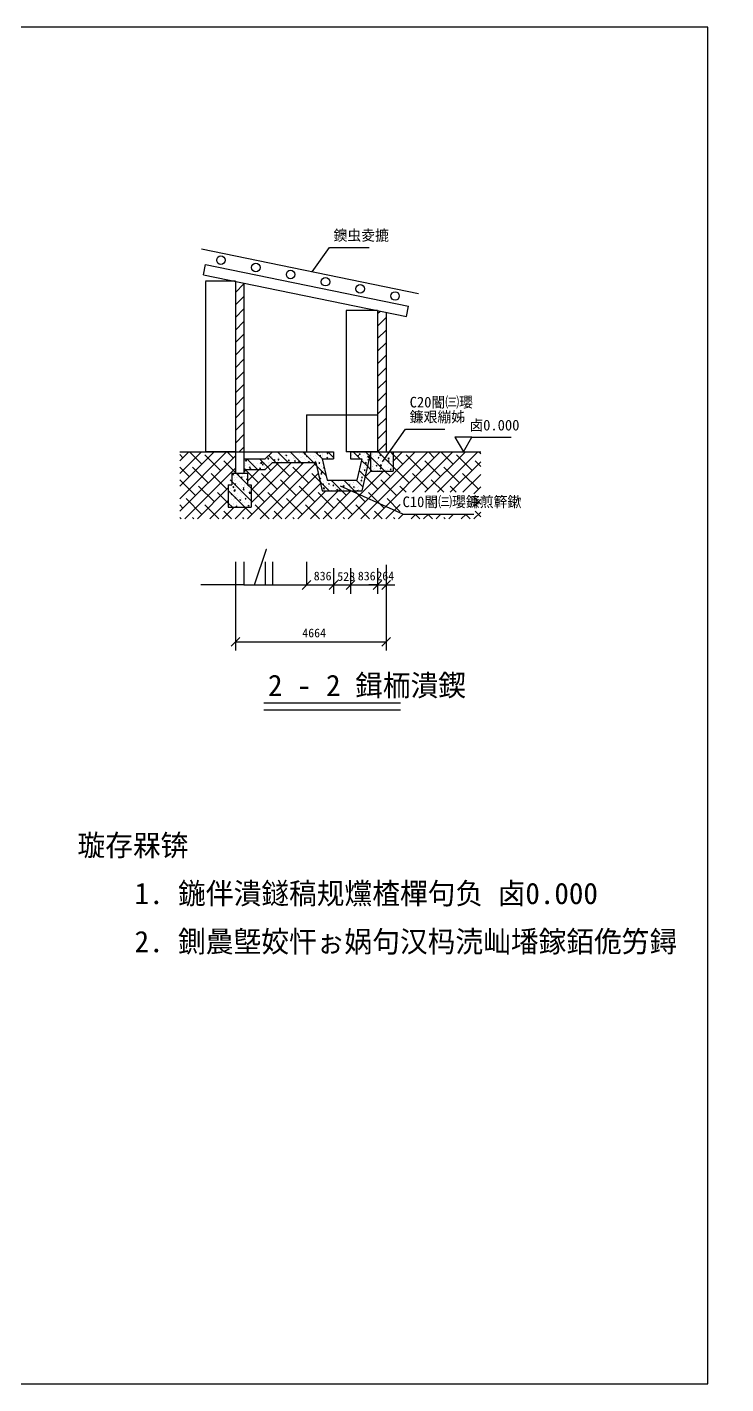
# Model space of a CAD drawing. Header units: metres. Extents: x 0 to 600, y 0 to 420.
# Drawn here: x 383.4 to 599.6, y 0 to 420 of the extents above; entities that cross this region are included whole.
import ezdxf

# ---------------------------------------------------------------- set-up
doc = ezdxf.new("R2010")
doc.units = ezdxf.units.M
doc.layers.add(' ', color=7, linetype='Continuous')
doc.layers.add('1651', color=5, linetype='Continuous')

msp = doc.modelspace()

# ---------------------------------------------------------------- linework, layer by layer
at = {"layer": ' '}
for p, q in [((471.64, 344.28), (476.95, 351.79)), ((476.95, 351.79), (489.21, 351.79)), ((493.38, 285.45), (500.51, 295.55)), ((500.51, 295.55), (512.7, 295.55)), ((521.05, 293.09), (515.76, 293.09)), ((515.76, 293.09), (518.41, 288.51)), ((518.41, 288.51), (521.05, 293.09)), ((521.05, 293.09), (533.17, 293.09)), ((430.66, 285.69), (433.48, 288.51)), ((430.66, 281.8), (437.37, 288.51)), ((430.66, 277.91), (441.26, 288.51)), ((430.66, 274.02), (445.14, 288.51)), ((431.64, 286.67), (430.66, 287.65)), ((430.66, 270.13), (447.86, 287.34)), ((437.48, 284.73), (433.7, 288.51)), ((443.31, 282.78), (438.45, 287.64)), ((447.86, 282.12), (444.28, 285.7)), ((447.2, 286.67), (445.36, 288.51)), ((482.77, 267.79), (503.48, 288.51)), ((486.66, 267.79), (507.37, 288.51)), ((489.11, 285.8), (489.66, 286.36)), ((490.55, 267.79), (511.26, 288.51)), ((496.7, 285.62), (499.59, 288.51)), ((499.7, 284.73), (496.7, 287.73)), ((505.54, 282.78), (500.67, 287.64)), ((502.63, 275.99), (515.15, 288.51)), ((511.37, 280.84), (506.51, 285.7)), ((506.52, 275.99), (519.04, 288.51)), ((509.42, 286.67), (507.59, 288.51)), ((510.41, 275.99), (522.93, 288.51)), ((515.26, 284.73), (511.48, 288.51)), ((521.09, 282.78), (516.23, 287.64)), ((523.76, 284), (522.06, 285.7)), ((523.76, 287.89), (523.15, 288.51)), ((433.59, 280.84), (430.66, 283.77)), ((432.21, 267.79), (447.86, 283.45)), ((439.42, 278.89), (434.56, 283.75)), ((445.25, 276.95), (440.39, 281.81)), ((450.5, 282.2), (451.31, 283.01)), ((454.98, 278.89), (450.86, 283.01)), ((451.6, 279.41), (455.2, 283.01)), ((451.66, 267.79), (469.07, 285.21)), ((452.7, 276.62), (461.29, 285.21)), ((452.7, 272.73), (465.18, 285.21)), ((455.54, 267.79), (472.79, 285.04)), ((460.81, 276.95), (455.95, 281.81)), ((458.87, 282.78), (457.87, 283.78)), ((459.43, 267.79), (473.5, 281.86)), ((464.7, 280.84), (460.33, 285.21)), ((470.53, 278.89), (465.67, 283.75)), ((468.59, 284.73), (468.11, 285.21)), ((474.1, 279.22), (471.51, 281.81)), ((472.97, 284.24), (472, 285.21)), ((478.88, 267.79), (493.67, 282.59)), ((487.98, 280.78), (489.78, 282.59)), ((489.66, 283.1), (488.72, 284.05)), ((495.81, 280.84), (494.06, 282.59)), ((501.65, 278.89), (496.79, 283.75)), ((507.48, 276.95), (502.62, 281.81)), ((517.2, 278.89), (512.34, 283.75)), ((514.3, 275.99), (523.76, 285.45)), ((523.04, 276.95), (518.18, 281.81)), ((518.19, 275.99), (523.76, 281.56)), ((435.53, 275), (430.67, 279.87)), ((436.1, 267.79), (445.66, 277.36)), ((441.37, 273.06), (436.5, 277.92)), ((446.76, 279.33), (446.23, 279.87)), ((446.67, 278.36), (446.76, 278.46)), ((456.92, 273.06), (452.7, 277.28)), ((466.64, 275), (461.78, 279.87)), ((463.32, 267.79), (474.22, 278.69)), ((472.48, 273.06), (467.62, 277.92)), ((499.66, 269.26), (480.34, 277.95)), ((491.92, 276.95), (488, 280.87)), ((497.76, 275), (492.9, 279.87)), ((500.66, 275.99), (498.73, 277.92)), ((512.33, 275.99), (508.45, 279.87)), ((516.22, 275.99), (514.29, 277.92)), ((521.62, 275.53), (523.76, 277.68)), ((437.48, 269.17), (432.62, 274.03)), ((439.99, 267.79), (445.66, 273.47)), ((445.66, 272.65), (442.34, 275.98)), ((462.76, 271.11), (457.89, 275.98)), ((468.59, 269.17), (463.73, 274.03)), ((467.21, 267.79), (475.82, 276.41)), ((471.1, 267.79), (479.71, 276.41)), ((478.31, 271.11), (473.45, 275.98)), ((474.99, 267.79), (483.6, 276.41)), ((484.15, 269.17), (479.28, 274.03)), ((482.2, 275), (480.8, 276.41)), ((488.03, 273.06), (484.69, 276.41)), ((493.87, 271.11), (489.01, 275.98)), ((498.89, 269.98), (494.84, 274.03)), ((523.76, 272.33), (521.62, 274.48)), ((521.62, 271.64), (523.76, 273.79)), ((431.64, 271.11), (430.66, 272.1)), ((442.74, 267.79), (438.45, 272.09)), ((443.88, 267.79), (447.46, 271.38)), ((446.63, 267.79), (444.28, 270.14)), ((447.2, 271.11), (446.94, 271.38)), ((447.77, 267.79), (451.35, 271.38)), ((453.03, 269.17), (450.82, 271.38)), ((458.3, 267.79), (454.01, 272.09)), ((462.19, 267.79), (459.84, 270.14)), ((473.86, 267.79), (469.56, 272.09)), ((477.74, 267.79), (475.4, 270.14)), ((489.41, 267.79), (485.12, 272.09)), ((493.3, 267.79), (490.95, 270.14)), ((494.44, 267.79), (498.89, 272.25)), ((498.32, 267.79), (499.81, 269.27)), ((499.7, 269.17), (499.6, 269.27)), ((499.66, 269.26), (521.62, 269.26)), ((502.21, 267.79), (503.7, 269.27)), ((504.97, 267.79), (503.49, 269.27)), ((506.1, 267.79), (507.58, 269.27)), ((508.86, 267.79), (507.38, 269.27)), ((509.99, 267.79), (511.47, 269.27)), ((513.88, 267.79), (515.36, 269.27)), ((515.26, 269.17), (515.15, 269.27)), ((517.77, 267.79), (519.25, 269.27)), ((520.52, 267.79), (519.04, 269.27)), ((521.66, 267.79), (523.76, 269.9)), ((523.76, 268.44), (522.06, 270.14)), ((431.08, 267.79), (430.66, 268.21)), ((434.96, 267.79), (434.56, 268.2)), ((450.52, 267.79), (450.12, 268.2)), ((466.08, 267.79), (465.67, 268.2)), ((481.63, 267.79), (481.23, 268.2)), ((497.19, 267.79), (496.79, 268.2)), ((512.75, 267.79), (512.34, 268.2)), ((456.63, 210.85), (498.98, 210.85)), ((456.63, 208.65), (498.98, 208.65))]:
    msp.add_line(p, q, dxfattribs=at)
for p, q in [((594, 420), (0, 420)), ((594, 0), (594, 420)), ((447.86, 341.31), (438.64, 341.31)), ((438.65, 341.28), (438.65, 288.53)), ((491.86, 332.26), (482.12, 332.26)), ((482.13, 332.24), (482.13, 288.53)), ((447.86, 288.51), (438.64, 288.51)), ((491.86, 288.51), (482.12, 288.51)), ((453.8, 247.31), (457.52, 258.41)), ((457.52, 258.41), (457.58, 258.41)), ((447.86, 254.52), (447.86, 247.3)), ((447.86, 252.49), (447.86, 226.99)), ((450.5, 254.52), (450.5, 247.3)), ((457.1, 254.52), (457.1, 247.3)), ((459.3, 254.52), (459.3, 247.3)), ((469.86, 254.52), (469.86, 247.3)), ((478.22, 252.49), (478.22, 244.61)), ((483.5, 252.49), (483.5, 244.61)), ((491.86, 252.49), (491.86, 244.61)), ((494.5, 253.59), (494.5, 244.61)), ((494.5, 252.49), (494.5, 226.99)), ((471.21, 248.66), (468.51, 245.96)), ((476.87, 245.96), (479.57, 248.66)), ((479.57, 248.66), (476.87, 245.96)), ((482.15, 245.96), (484.85, 248.66)), ((484.85, 248.66), (482.15, 245.96)), ((490.51, 245.96), (493.21, 248.66)), ((490.51, 245.96), (493.21, 248.66)), ((495.85, 248.66), (493.15, 245.96)), ((447.86, 247.31), (437.22, 247.31)), ((450.48, 247.31), (447.89, 247.31)), ((450.53, 247.31), (457.08, 247.31)), ((457.13, 247.31), (459.28, 247.31)), ((459.33, 247.31), (469.84, 247.31)), ((469.86, 247.31), (478.22, 247.31)), ((478.22, 247.31), (483.5, 247.31)), ((483.5, 247.31), (491.86, 247.31)), ((491.86, 247.31), (489.16, 247.31)), ((491.86, 247.31), (494.5, 247.31)), ((491.86, 247.31), (494.5, 247.31)), ((494.5, 247.31), (497.2, 247.31)), ((449.21, 231.04), (446.51, 228.34)), ((493.15, 228.34), (495.85, 231.04)), ((447.86, 229.69), (494.5, 229.69)), ((0, 0), (594, 0))]:
    msp.add_line(p, q)
at = {"layer": '1651'}
for p, q in [((437.38, 351.32), (504.49, 337.53)), ((437.98, 343.34), (438.65, 346.57)), ((438.65, 346.57), (501.45, 333.66)), ((437.98, 343.34), (500.78, 330.43)), ((447.86, 341.31), (447.86, 281.91)), ((447.86, 337.89), (450.5, 340.53)), ((450.5, 340.76), (450.5, 281.91)), ((447.86, 334), (450.5, 336.64)), ((447.86, 330.12), (450.5, 332.76)), ((491.86, 332.26), (491.86, 288.51)), ((491.86, 331.34), (492.63, 332.11)), ((500.78, 330.43), (501.45, 333.66)), ((447.86, 326.23), (450.5, 328.87)), ((491.86, 327.45), (494.5, 330.09)), ((494.5, 331.72), (494.5, 288.51)), ((447.86, 322.34), (450.5, 324.98)), ((491.86, 323.56), (494.5, 326.2)), ((447.86, 318.45), (450.5, 321.09)), ((491.86, 319.67), (494.5, 322.31)), ((447.86, 314.56), (450.5, 317.2)), ((491.86, 315.78), (494.5, 318.42)), ((447.86, 310.67), (450.5, 313.31)), ((491.86, 311.89), (494.5, 314.53)), ((447.86, 306.78), (450.5, 309.42)), ((491.86, 308), (494.5, 310.64)), ((491.86, 304.11), (494.5, 306.75)), ((447.86, 302.89), (450.5, 305.53)), ((491.86, 300.22), (494.5, 302.86)), ((447.86, 299), (450.5, 301.64)), ((469.86, 299.95), (469.86, 288.51)), ((469.86, 299.95), (491.86, 299.95)), ((491.86, 296.33), (494.5, 298.97)), ((447.86, 295.11), (450.5, 297.75)), ((491.86, 292.44), (494.5, 295.08)), ((447.86, 291.22), (450.5, 293.86)), ((449.03, 288.51), (450.5, 289.98)), ((491.86, 288.56), (494.5, 291.2)), ((430.66, 288.51), (478.22, 288.51)), ((447.86, 288.51), (450.5, 288.51)), ((450.5, 286.31), (457.1, 286.31)), ((450.96, 285.79), (451.3, 286.15)), ((450.96, 285.79), (451.35, 285.73)), ((450.96, 285.78), (450.96, 285.78)), ((451.35, 285.73), (451.3, 286.15)), ((454.75, 283.01), (451.45, 286.31)), ((452.06, 285.92), (452.06, 285.92)), ((452.33, 286.11), (452.33, 286.11)), ((453.67, 286.31), (453.71, 286.28)), ((453.71, 286.28), (453.72, 286.31)), ((453.72, 286.14), (453.72, 286.14)), ((457.87, 283.78), (455.34, 286.31)), ((457.1, 286.31), (459.3, 288.51)), ((457.61, 286.65), (457.61, 286.65)), ((457.9, 286.37), (458.12, 286.62)), ((457.9, 286.37), (458.17, 286.35)), ((458.17, 286.35), (458.11, 286.62)), ((460.33, 285.21), (458.17, 287.37)), ((458.9, 287.02), (458.9, 287.02)), ((459.1, 287.03), (459.1, 287.03)), ((459.27, 286.87), (459.27, 286.87)), ((459.82, 286.07), (460.13, 286.19)), ((459.82, 286.07), (460.04, 285.92)), ((460.04, 285.92), (460.13, 286.19)), ((460.91, 285.7), (460.91, 285.7)), ((464.22, 285.21), (460.92, 288.51)), ((461.06, 286.09), (461.27, 286.35)), ((461.06, 286.09), (461.32, 286.07)), ((461.1, 288.33), (461.1, 288.33)), ((461.24, 286.92), (461.24, 286.92)), ((461.32, 286.07), (461.27, 286.35)), ((461.33, 285.9), (461.33, 285.9)), ((461.38, 287.36), (461.38, 287.36)), ((461.99, 285.65), (461.99, 285.65)), ((462.05, 287.24), (462.05, 287.24)), ((463.15, 287.38), (463.15, 287.38)), ((463.48, 286.15), (463.48, 286.15)), ((463.52, 287.49), (463.82, 287.61)), ((463.52, 287.49), (463.73, 287.34)), ((463.59, 286.82), (463.59, 286.82)), ((463.59, 286.21), (463.59, 286.21)), ((463.64, 287.67), (463.64, 287.67)), ((463.66, 285.87), (463.66, 285.87)), ((463.73, 287.34), (463.82, 287.61)), ((464.21, 285.82), (464.43, 286.07)), ((464.21, 285.82), (464.48, 285.79)), ((464.48, 285.79), (464.43, 286.07)), ((468.11, 285.21), (464.81, 288.51)), ((464.82, 287.6), (464.82, 287.6)), ((465.4, 288.47), (465.4, 288.47)), ((465.81, 286.49), (465.81, 286.49)), ((465.86, 287.95), (465.86, 287.95)), ((465.94, 286.72), (465.94, 286.72)), ((466.05, 286.59), (466.05, 286.59)), ((466.14, 285.72), (466.45, 285.84)), ((466.14, 285.72), (466.36, 285.57)), ((466.36, 285.57), (466.45, 285.84)), ((466.44, 286.23), (466.44, 286.23)), ((467.1, 285.62), (467.1, 285.62)), ((467.37, 285.54), (467.58, 285.79)), ((467.54, 286.38), (467.54, 286.38)), ((467.63, 285.52), (467.58, 285.79)), ((467.6, 287.97), (467.6, 287.97)), ((467.74, 288.37), (467.74, 288.37)), ((468.1, 286.82), (468.1, 286.82)), ((468.15, 288.28), (468.15, 288.28)), ((468.29, 286.62), (468.29, 286.62)), ((468.61, 287.03), (468.61, 287.03)), ((472, 285.21), (468.7, 288.51)), ((468.7, 288.11), (468.7, 288.11)), ((469.16, 287.89), (469.5, 288.25)), ((469.16, 287.89), (469.55, 287.83)), ((469.21, 286.6), (469.21, 286.6)), ((469.55, 287.83), (469.5, 288.25)), ((469.67, 286.06), (469.67, 286.06)), ((469.84, 287.14), (470.15, 287.26)), ((469.84, 287.14), (470.06, 286.99)), ((470.06, 286.99), (470.15, 287.26)), ((470.09, 288.27), (470.09, 288.27)), ((470.3, 285.66), (470.3, 285.66)), ((470.35, 287.13), (470.35, 287.13)), ((470.36, 288.33), (470.36, 288.33)), ((470.64, 286.52), (470.64, 286.52)), ((471.18, 287.47), (471.18, 287.47)), ((471.99, 286.96), (471.99, 286.96)), ((472.23, 286.5), (472.23, 286.5)), ((472.44, 288.17), (472.44, 288.17)), ((472.52, 285.95), (472.52, 285.95)), ((472.58, 287.41), (472.58, 287.41)), ((474.79, 286.31), (472.59, 288.51)), ((472.99, 286.43), (472.99, 286.43)), ((473.07, 288.3), (473.25, 288.51)), ((473.07, 288.3), (473.34, 288.28)), ((473.09, 287.11), (473.09, 287.11)), ((473.33, 288.28), (473.29, 288.51)), ((473.61, 288.51), (473.75, 288.41)), ((473.74, 287.91), (473.74, 287.91)), ((473.75, 288.41), (473.79, 288.51)), ((473.85, 287.17), (474.2, 287.52)), ((473.85, 287.17), (474.25, 287.11)), ((474.25, 287.11), (474.2, 287.52)), ((474.75, 287.33), (474.75, 287.33)), ((474.76, 286.31), (476.24, 279.71)), ((474.76, 286.31), (478.22, 286.31)), ((474.79, 288.07), (474.79, 288.07)), ((474.8, 286.94), (474.8, 286.94)), ((474.86, 287.74), (474.86, 287.74)), ((475.34, 286.33), (475.34, 286.33)), ((476.16, 286.79), (476.47, 286.91)), ((476.16, 286.79), (476.38, 286.64)), ((476.23, 288.02), (476.44, 288.28)), ((476.23, 288.02), (476.49, 288)), ((476.31, 288.35), (476.31, 288.35)), ((476.38, 286.64), (476.47, 286.9)), ((476.49, 288), (476.44, 288.27)), ((478.22, 286.76), (476.48, 288.51)), ((477.07, 286.59), (477.07, 286.59)), ((477.12, 288.05), (477.12, 288.05)), ((477.14, 287.97), (477.14, 287.97)), ((477.36, 287.38), (477.36, 287.38)), ((477.53, 287.69), (477.53, 287.69)), ((478.22, 288.51), (478.22, 286.31)), ((483.5, 288.51), (483.5, 286.31)), ((483.5, 288.51), (523.76, 288.51)), ((483.5, 286.31), (486.97, 286.31)), ((483.83, 287.51), (483.83, 287.51)), ((484.18, 286.72), (484.18, 286.72)), ((484.19, 287.67), (484.19, 287.67)), ((486.46, 286.31), (484.26, 288.51)), ((484.69, 287.05), (484.69, 287.05)), ((486.97, 286.31), (485.48, 279.71)), ((485.61, 288.17), (485.61, 288.17)), ((485.7, 287.19), (485.91, 287.45)), ((485.7, 287.19), (485.96, 287.17)), ((485.96, 287.17), (485.91, 287.45)), ((486, 286.32), (486, 286.32)), ((486.06, 287.79), (486.06, 287.79)), ((486.18, 287.85), (486.49, 287.97)), ((486.18, 287.85), (486.4, 287.71)), ((486.4, 287.71), (486.49, 287.97)), ((486.54, 287.57), (486.54, 287.57)), ((486.74, 287.16), (486.74, 287.16)), ((488.72, 284.05), (486.87, 285.89)), ((489.66, 288.26), (487, 276.41)), ((487.08, 285.83), (487.08, 285.83)), ((487.41, 285.83), (487.41, 285.83)), ((487.47, 287.42), (487.47, 287.42)), ((487.96, 288.07), (487.96, 288.07)), ((489.43, 287.22), (488.14, 288.51)), ((488.29, 286.65), (488.29, 286.65)), ((488.34, 288.12), (488.34, 288.12)), ((488.57, 287.56), (488.57, 287.56)), ((488.81, 286.08), (489.12, 286.2)), ((488.81, 286.08), (489.03, 285.93)), ((488.85, 286.92), (489.06, 287.17)), ((488.85, 286.92), (489.11, 286.9)), ((488.88, 287.48), (488.88, 287.48)), ((489.03, 285.93), (489.12, 286.2)), ((489.11, 286.89), (489.06, 287.17)), ((489.08, 286.05), (489.08, 286.05)), ((489.31, 287.6), (489.31, 287.6)), ((489.66, 288.51), (489.66, 282.59)), ((494.06, 282.59), (489.66, 286.99)), ((490.24, 287.78), (490.24, 287.78)), ((490.31, 287.97), (490.31, 287.97)), ((490.55, 286.96), (490.55, 286.96)), ((490.6, 288.43), (490.6, 288.43)), ((491.23, 287.38), (491.23, 287.38)), ((491.78, 285.63), (491.78, 285.63)), ((491.86, 286.41), (491.86, 286.41)), ((491.87, 288.04), (491.87, 288.04)), ((492.01, 286.64), (492.22, 286.89)), ((492.01, 286.64), (492.27, 286.62)), ((496.7, 283.84), (492.03, 288.51)), ((492.27, 286.62), (492.22, 286.89)), ((492.51, 287.5), (492.81, 287.62)), ((492.51, 287.5), (492.73, 287.35)), ((492.65, 287.87), (492.65, 287.87)), ((492.72, 287.35), (492.81, 287.62)), ((492.72, 285.78), (492.72, 285.78)), ((492.77, 287.24), (492.77, 287.24)), ((492.96, 286.56), (492.96, 286.56)), ((493.02, 288.15), (493.02, 288.15)), ((493.58, 287.28), (493.58, 287.28)), ((494.12, 288.29), (494.12, 288.29)), ((494.26, 285.86), (494.26, 285.86)), ((494.44, 288.48), (494.44, 288.48)), ((494.63, 286.78), (494.63, 286.78)), ((495, 287.77), (495, 287.77)), ((495, 286.11), (495, 286.11)), ((495.06, 287.57), (495.06, 287.57)), ((495.13, 285.73), (495.44, 285.85)), ((495.13, 285.73), (495.35, 285.58)), ((495.16, 286.37), (495.38, 286.62)), ((495.16, 286.37), (495.43, 286.34)), ((495.35, 285.58), (495.44, 285.85)), ((495.43, 286.34), (495.38, 286.62)), ((496.7, 287.73), (495.92, 288.51)), ((495.93, 287.18), (495.93, 287.18)), ((496.7, 288.51), (496.7, 282.59)), ((446.76, 281.91), (451.6, 281.91)), ((446.76, 281.91), (446.76, 278.36)), ((446.85, 281.51), (447.19, 281.86)), ((446.85, 281.51), (447.24, 281.45)), ((447.24, 281.45), (447.19, 281.86)), ((451.6, 278.38), (448.08, 281.91)), ((448.73, 281.82), (448.96, 281.91)), ((448.73, 281.82), (448.95, 281.67)), ((448.95, 281.67), (449.03, 281.91)), ((449.95, 281.43), (449.95, 281.43)), ((450.86, 283.01), (450.5, 283.37)), ((450.5, 283.01), (457.1, 283.01)), ((450.65, 283.94), (450.65, 283.94)), ((450.9, 284.19), (450.9, 284.19)), ((450.99, 285.07), (450.99, 285.07)), ((451.6, 281.91), (451.6, 278.36)), ((451.92, 284.48), (451.92, 284.48)), ((452.2, 283.61), (452.41, 283.86)), ((452.2, 283.61), (452.46, 283.59)), ((452.22, 283.18), (452.22, 283.18)), ((452.28, 284.65), (452.28, 284.65)), ((452.46, 283.59), (452.41, 283.86)), ((452.42, 283.23), (452.73, 283.35)), ((452.42, 283.23), (452.64, 283.09)), ((452.57, 284.41), (452.57, 284.41)), ((452.64, 283.09), (452.73, 283.35)), ((453.22, 284.38), (453.22, 284.38)), ((453.34, 284.97), (453.34, 284.97)), ((454.19, 283.04), (454.19, 283.04)), ((454.27, 284.38), (454.27, 284.38)), ((454.27, 283.42), (454.27, 283.42)), ((454.51, 283.51), (454.51, 283.51)), ((454.56, 284.98), (454.56, 284.98)), ((455.29, 283.18), (455.29, 283.18)), ((455.35, 284.77), (455.35, 284.77)), ((455.36, 283.34), (455.57, 283.59)), ((455.36, 283.34), (455.62, 283.31)), ((455.62, 283.31), (455.57, 283.59)), ((455.65, 285.06), (456, 285.42)), ((455.65, 285.06), (456.05, 285)), ((455.69, 284.87), (455.69, 284.87)), ((455.78, 284.82), (455.78, 284.82)), ((456.05, 285), (456, 285.42)), ((456.12, 284.65), (456.43, 284.77)), ((456.12, 284.65), (456.34, 284.51)), ((456.34, 284.51), (456.43, 284.77)), ((456.45, 284.92), (456.45, 284.92)), ((456.62, 284.28), (456.62, 284.28)), ((456.77, 283.82), (456.77, 283.82)), ((456.82, 285.29), (456.82, 285.29)), ((456.84, 283.86), (456.84, 283.86)), ((456.96, 283.4), (456.96, 283.4)), ((457.1, 283.01), (459.3, 285.21)), ((458.04, 284.77), (458.04, 284.77)), ((458.11, 285.14), (458.11, 285.14)), ((458.35, 285.26), (458.35, 285.26)), ((459.04, 285.57), (459.04, 285.57)), ((459.3, 285.21), (472.75, 285.21)), ((460.89, 285.5), (460.89, 285.5)), ((467.37, 285.54), (467.63, 285.52)), ((468.04, 285.35), (468.04, 285.35)), ((470.53, 285.27), (470.74, 285.52)), ((470.53, 285.27), (470.79, 285.24)), ((470.79, 285.24), (470.74, 285.52)), ((470.83, 285.23), (470.83, 285.23)), ((471.93, 285.37), (471.93, 285.37)), ((472.47, 285.37), (472.77, 285.49)), ((472.47, 285.37), (472.68, 285.22)), ((472.68, 285.22), (472.77, 285.49)), ((472.75, 285.21), (474.73, 276.41)), ((475.88, 281.33), (472.97, 284.24)), ((473.6, 285.59), (473.6, 285.59)), ((473.6, 281.84), (473.6, 281.84)), ((473.68, 284.99), (473.89, 285.24)), ((473.68, 284.99), (473.95, 284.97)), ((473.73, 282.34), (473.73, 282.34)), ((473.95, 284.97), (473.89, 285.24)), ((473.91, 284.96), (473.91, 284.96)), ((474.06, 282.49), (474.06, 282.49)), ((474.29, 281.68), (474.51, 281.93)), ((474.29, 281.68), (474.56, 281.66)), ((474.44, 282.15), (474.78, 282.51)), ((474.44, 282.15), (474.83, 282.09)), ((474.48, 284.08), (474.48, 284.08)), ((474.56, 281.66), (474.51, 281.93)), ((474.65, 281.88), (474.65, 281.88)), ((474.7, 283.35), (474.7, 283.35)), ((474.75, 284.81), (474.75, 284.81)), ((474.83, 282.09), (474.78, 282.51)), ((475.09, 283.6), (475.35, 283.69)), ((475.09, 283.6), (475.31, 283.45)), ((475.16, 282.63), (475.16, 282.63)), ((475.22, 284.22), (475.22, 284.22)), ((475.31, 283.45), (475.36, 283.61)), ((488, 280.87), (486.16, 282.71)), ((486.42, 283.87), (486.57, 283.86)), ((486.47, 284.08), (486.52, 284.14)), ((486.57, 283.86), (486.52, 284.14)), ((486.73, 281.59), (486.73, 281.59)), ((486.76, 282.58), (486.76, 282.58)), ((487.15, 282.99), (487.15, 282.99)), ((487.62, 283.57), (487.62, 283.57)), ((487.74, 282.89), (488.05, 283.01)), ((487.74, 282.89), (487.96, 282.74)), ((487.92, 284.31), (487.92, 284.31)), ((487.94, 284.98), (488.29, 285.34)), ((487.94, 284.98), (488.33, 284.92)), ((487.96, 282.74), (488.05, 283.01)), ((488.13, 282.26), (488.13, 282.26)), ((488.18, 283.72), (488.18, 283.72)), ((488.24, 285.19), (488.24, 285.19)), ((488.33, 284.92), (488.28, 285.34)), ((488.57, 283.48), (488.57, 283.48)), ((489.66, 283.85), (489.67, 283.86)), ((489.66, 283.59), (489.73, 283.59)), ((490.17, 282.59), (489.66, 283.1)), ((489.66, 282.59), (496.7, 282.59)), ((489.73, 283.59), (489.67, 283.86)), ((490.18, 284.01), (490.18, 284.01)), ((490.44, 284.03), (490.44, 284.03)), ((490.49, 285.5), (490.49, 285.5)), ((490.64, 283.09), (490.64, 283.09)), ((490.7, 284.68), (490.7, 284.68)), ((490.92, 283.38), (490.92, 283.38)), ((491.44, 284.31), (491.74, 284.43)), ((491.44, 284.31), (491.65, 284.16)), ((491.65, 284.16), (491.74, 284.43)), ((491.69, 285.42), (491.69, 285.42)), ((491.8, 284.82), (491.8, 284.82)), ((491.85, 282.79), (491.85, 282.79)), ((492.31, 283.31), (492.31, 283.31)), ((492.61, 282.85), (492.61, 282.85)), ((492.62, 283.33), (492.83, 283.59)), ((492.62, 283.33), (492.88, 283.31)), ((492.64, 284.25), (492.98, 284.61)), ((492.64, 284.25), (493.03, 284.19)), ((492.66, 284.32), (492.66, 284.32)), ((492.75, 284.45), (492.75, 284.45)), ((492.88, 283.31), (492.83, 283.58)), ((493.03, 284.19), (492.98, 284.61)), ((493.27, 283.28), (493.27, 283.28)), ((493.47, 285.04), (493.47, 285.04)), ((494.13, 285.53), (494.13, 285.53)), ((494.19, 282.59), (494.37, 282.66)), ((494.2, 282.69), (494.2, 282.69)), ((494.35, 282.59), (494.37, 282.66)), ((494.43, 282.91), (494.43, 282.91)), ((494.9, 283.18), (494.9, 283.18)), ((494.95, 284.65), (494.95, 284.65)), ((495.09, 283.67), (495.09, 283.67)), ((495.31, 284.89), (495.31, 284.89)), ((495.62, 283.18), (495.62, 283.18)), ((495.77, 283.06), (495.99, 283.31)), ((495.77, 283.06), (496.04, 283.03)), ((496.04, 283.03), (495.99, 283.31)), ((496.19, 283.82), (496.19, 283.82)), ((496.25, 285.41), (496.25, 285.41)), ((496.48, 285.43), (496.48, 285.43)), ((496.55, 282.59), (496.55, 282.59)), ((445.66, 278.36), (445.66, 271.38)), ((445.66, 278.36), (446.76, 278.36)), ((446.27, 277.24), (446.27, 277.24)), ((452.7, 273.39), (446.76, 279.33)), ((446.91, 280.68), (446.91, 280.68)), ((447.11, 277.54), (447.32, 277.8)), ((447.11, 277.54), (447.37, 277.52)), ((447.37, 277.52), (447.32, 277.8)), ((447.43, 278.98), (447.43, 278.98)), ((447.48, 280.57), (447.48, 280.57)), ((447.58, 278.2), (447.58, 278.2)), ((447.63, 279.66), (447.63, 279.66)), ((447.66, 278.62), (447.97, 278.74)), ((447.66, 278.62), (447.88, 278.48)), ((447.69, 281.13), (447.69, 281.13)), ((447.84, 280.09), (447.84, 280.09)), ((447.88, 278.48), (447.96, 278.74)), ((447.94, 277.46), (447.94, 277.46)), ((448.07, 277.93), (448.07, 277.93)), ((448.25, 280.56), (448.25, 280.56)), ((448.38, 278.35), (448.38, 278.35)), ((448.59, 280.72), (448.59, 280.72)), ((449.09, 279.2), (449.09, 279.2)), ((449.26, 280.59), (449.26, 280.59)), ((449.66, 280.58), (449.87, 280.83)), ((449.66, 280.58), (449.92, 280.56)), ((449.84, 278.51), (449.84, 278.51)), ((449.92, 280.56), (449.87, 280.83)), ((449.89, 279.97), (449.89, 279.97)), ((450.19, 279.99), (450.19, 279.99)), ((450.25, 280.94), (450.25, 280.94)), ((450.27, 277.27), (450.48, 277.52)), ((450.27, 277.27), (450.53, 277.25)), ((450.53, 277.25), (450.48, 277.52)), ((450.64, 278.37), (450.64, 278.37)), ((450.72, 277.83), (450.72, 277.83)), ((450.73, 278.25), (450.73, 278.25)), ((450.82, 281), (450.82, 281)), ((451.35, 280.04), (451.6, 280.14)), ((451.35, 280.04), (451.57, 279.9)), ((451.54, 280.78), (451.6, 280.84)), ((451.54, 280.78), (451.6, 280.77)), ((451.57, 279.9), (451.6, 279.99)), ((451.6, 278.36), (452.7, 278.36)), ((452.7, 277.28), (451.62, 278.36)), ((451.69, 277.41), (451.69, 277.41)), ((451.82, 277.98), (451.82, 277.98)), ((452.01, 277.32), (452.01, 277.32)), ((452.7, 278.36), (452.7, 271.38)), ((474, 280.9), (474, 280.9)), ((474.02, 280.41), (474.33, 280.52)), ((474.02, 280.41), (474.24, 280.26)), ((476.91, 276.41), (474.1, 279.22)), ((474.24, 280.26), (474.33, 280.52)), ((474.51, 279.38), (474.51, 279.38)), ((474.54, 278.95), (474.54, 278.95)), ((474.59, 280.42), (474.59, 280.42)), ((474.79, 281.37), (474.79, 281.37)), ((474.9, 278.37), (475.12, 278.62)), ((474.9, 278.37), (475.17, 278.35)), ((475.02, 277.14), (475.36, 277.49)), ((475.1, 279.49), (475.1, 279.49)), ((475.17, 278.35), (475.12, 278.62)), ((475.41, 277.08), (475.36, 277.49)), ((475.67, 281.12), (475.67, 281.12)), ((476.02, 278.9), (476.02, 278.9)), ((476.13, 278.01), (476.13, 278.01)), ((476.24, 279.71), (485.48, 279.71)), ((476.28, 277.2), (476.28, 277.2)), ((476.65, 278.63), (476.96, 278.75)), ((476.65, 278.63), (476.87, 278.49)), ((476.75, 277.8), (476.75, 277.8)), ((476.8, 279.26), (476.8, 279.26)), ((476.87, 278.49), (476.96, 278.75)), ((477.24, 278.16), (477.24, 278.16)), ((477.45, 279.39), (477.45, 279.39)), ((480.8, 276.41), (477.5, 279.71)), ((478.06, 278.09), (478.27, 278.35)), ((478.06, 278.09), (478.32, 278.07)), ((478.32, 278.07), (478.27, 278.35)), ((478.37, 278.8), (478.37, 278.8)), ((478.85, 277.64), (478.85, 277.64)), ((478.9, 278.38), (478.9, 278.38)), ((478.97, 278.08), (478.97, 278.08)), ((479.02, 279.54), (479.02, 279.54)), ((479.79, 279.29), (479.79, 279.29)), ((480.72, 278.7), (480.72, 278.7)), ((481.22, 277.82), (481.43, 278.07)), ((481.22, 277.82), (481.48, 277.79)), ((481.25, 278.41), (481.25, 278.41)), ((484.69, 276.41), (481.39, 279.71)), ((481.42, 278.09), (481.42, 278.09)), ((481.48, 277.79), (481.43, 278.07)), ((481.68, 278.74), (481.68, 278.74)), ((482.14, 279.2), (482.14, 279.2)), ((482.78, 278.89), (482.78, 278.89)), ((482.97, 278.28), (483.28, 278.4)), ((482.97, 278.28), (483.19, 278.13)), ((483.07, 278.6), (483.07, 278.6)), ((483.19, 278.13), (483.28, 278.4)), ((483.29, 277.37), (483.29, 277.37)), ((483.46, 277.25), (483.46, 277.25)), ((483.51, 278.72), (483.51, 278.72)), ((483.98, 278.53), (483.98, 278.53)), ((484.37, 277.54), (484.58, 277.79)), ((484.37, 277.54), (484.63, 277.52)), ((484.45, 279.11), (484.45, 279.11)), ((484.49, 279.1), (484.49, 279.1)), ((484.63, 277.52), (484.58, 277.79)), ((485.04, 277.56), (485.04, 277.56)), ((487.29, 277.7), (485.28, 279.71)), ((485.42, 278.51), (485.42, 278.51)), ((485.68, 277.54), (485.68, 277.54)), ((485.74, 279), (485.74, 279)), ((485.79, 280.46), (485.79, 280.46)), ((486.07, 277.74), (486.07, 277.74)), ((486.55, 278.97), (486.55, 278.97)), ((486.67, 279.7), (486.98, 279.82)), ((486.67, 279.7), (486.89, 279.55)), ((486.84, 279), (486.84, 279)), ((486.89, 279.55), (486.98, 279.82)), ((486.92, 280.57), (487.13, 280.83)), ((486.92, 280.57), (487.18, 280.55)), ((487.18, 280.55), (487.13, 280.83)), ((487.17, 277.88), (487.17, 277.88)), ((487.23, 279.47), (487.23, 279.47)), ((487.7, 281.25), (487.7, 281.25)), ((450.82, 271.38), (445.66, 276.54)), ((445.67, 274.54), (445.67, 274.54)), ((446.11, 275.61), (446.11, 275.61)), ((446.56, 276.52), (446.56, 276.52)), ((446.59, 275.43), (446.89, 275.55)), ((446.59, 275.43), (446.81, 275.29)), ((446.65, 273.86), (446.65, 273.86)), ((446.78, 275.73), (446.78, 275.73)), ((446.81, 275.29), (446.89, 275.55)), ((447.42, 273.8), (447.42, 273.8)), ((447.43, 276.49), (447.77, 276.85)), ((447.43, 276.49), (447.82, 276.43)), ((447.47, 275.27), (447.47, 275.27)), ((447.53, 276.73), (447.53, 276.73)), ((447.53, 276.1), (447.53, 276.1)), ((447.72, 274.24), (447.93, 274.49)), ((447.72, 274.24), (447.98, 274.21)), ((447.82, 276.43), (447.77, 276.85)), ((447.98, 274.21), (447.93, 274.49)), ((448.24, 274.98), (448.24, 274.98)), ((448.4, 274.36), (448.4, 274.36)), ((448.46, 275.51), (448.46, 275.51)), ((449, 273.76), (449, 273.76)), ((449.12, 276.96), (449.12, 276.96)), ((449.21, 273.66), (449.52, 273.78)), ((449.21, 273.66), (449.43, 273.51)), ((449.43, 273.51), (449.52, 273.78)), ((449.5, 274.5), (449.5, 274.5)), ((449.56, 276.09), (449.56, 276.09)), ((449.68, 274.11), (449.68, 274.11)), ((449.73, 275.58), (449.73, 275.58)), ((449.79, 277.04), (449.79, 277.04)), ((449.88, 276), (449.88, 276)), ((450.28, 276.85), (450.59, 276.97)), ((450.28, 276.85), (450.5, 276.71)), ((450.5, 276.71), (450.59, 276.97)), ((450.66, 276.24), (450.66, 276.24)), ((450.8, 275.41), (450.8, 275.41)), ((450.81, 275.42), (450.81, 275.42)), ((450.88, 273.96), (451.09, 274.21)), ((450.88, 273.96), (451.14, 273.94)), ((451.14, 273.94), (451.09, 274.21)), ((451.17, 274.72), (451.17, 274.72)), ((451.35, 273.67), (451.35, 273.67)), ((451.9, 274.39), (451.9, 274.39)), ((451.95, 275.86), (451.95, 275.86)), ((452.13, 275.76), (452.47, 276.12)), ((452.13, 275.76), (452.52, 275.7)), ((452.23, 275.9), (452.23, 275.9)), ((452.33, 276.46), (452.33, 276.46)), ((452.52, 275.7), (452.47, 276.12)), ((474.73, 276.41), (487, 276.41)), ((475.02, 277.14), (475.41, 277.08)), ((476.08, 276.42), (476.08, 276.42)), ((476.57, 277.16), (476.57, 277.16)), ((477.75, 276.64), (477.75, 276.64)), ((478.92, 277.06), (478.92, 277.06)), ((478.92, 276.61), (478.92, 276.61)), ((479.27, 276.86), (479.58, 276.98)), ((479.27, 276.86), (479.49, 276.71)), ((479.49, 276.71), (479.58, 276.98)), ((479.72, 276.41), (480.06, 276.77)), ((479.72, 276.41), (479.74, 276.41)), ((479.9, 276.68), (479.9, 276.68)), ((480.1, 276.41), (480.06, 276.77)), ((480.52, 277.01), (480.52, 277.01)), ((481.2, 276.94), (481.2, 276.94)), ((481.27, 276.96), (481.27, 276.96)), ((481.63, 277.15), (481.63, 277.15)), ((482.47, 277.12), (482.47, 277.12)), ((483.62, 276.86), (483.62, 276.86)), ((485.6, 276.51), (485.91, 276.63)), ((485.6, 276.51), (485.75, 276.41)), ((485.83, 276.41), (485.91, 276.63)), ((485.97, 276.76), (485.97, 276.76)), ((446.94, 271.38), (445.66, 272.65)), ((445.66, 272.3), (445.82, 272.36)), ((445.66, 272.14), (445.73, 272.1)), ((445.66, 271.38), (452.7, 271.38)), ((445.73, 272.1), (445.82, 272.36)), ((445.8, 271.62), (445.8, 271.62)), ((447.24, 272.62), (447.24, 272.62)), ((447.37, 272.34), (447.37, 272.34)), ((448.01, 271.48), (448.36, 271.84)), ((448.01, 271.48), (448.4, 271.42)), ((448.06, 272.36), (448.06, 272.36)), ((448.14, 271.52), (448.14, 271.52)), ((448.35, 272.77), (448.35, 272.77)), ((448.4, 271.42), (448.36, 271.84)), ((449.11, 271.39), (449.11, 271.39)), ((449.63, 272.65), (449.63, 272.65)), ((450.01, 272.99), (450.01, 272.99)), ((450.49, 271.42), (450.49, 271.42)), ((450.62, 272.8), (450.62, 272.8)), ((451.63, 271.62), (451.63, 271.62)), ((451.68, 271.83), (451.68, 271.83)), ((451.79, 271.46), (451.79, 271.46)), ((451.84, 271.89), (452.15, 272.01)), ((451.84, 271.89), (452.06, 271.74)), ((451.85, 272.93), (451.85, 272.93)), ((452.06, 271.74), (452.15, 272.01))]:
    msp.add_line(p, q, dxfattribs=at)
for centre in [(443.4, 347.84), (454.18, 345.62), (464.95, 343.41), (475.73, 341.2), (486.5, 338.98), (497.27, 336.77)]:
    msp.add_circle(centre, 1.32, dxfattribs=at)

# ---------------------------------------------------------------- texts
at = {"layer": ' '}
for s, height, p in [('鐭虫夌摝', 3.3, (478.22, 353.91)), ('C20閽㈢瓔', 3.3, (501.79, 302.26)), ('鐮艰繃姊', 3.3, (501.79, 297.67)), ('卤0.000', 3.3, (520.24, 295.14)), ('C10閽㈢瓔鐮煎簳鏉', 3.3, (499.59, 271.41)), ('660', 0.03, (457.53, 258.4)), ('836', 2.7, (472.11, 248.74)), ('528', 2.7, (479.4, 248.59)), ('836', 2.7, (485.75, 248.74)), ('264', 2.7, (491.48, 248.76)), ('264', 0.03, (437.23, 247.32)), ('220', 0.03, (458.18, 247.32)), ('1,056', 0.03, (464.54, 247.32)), ('4664', 2.7, (468.56, 231.12)), ('2 - 2 鍓栭潰鍥', 6.6, (457.96, 212.93)), ('璇存槑锛', 6.6, (399.01, 163.43)), ('1. 鍦伴潰鐩稿规爣楂樿句负 卤0.000', 6.6, (416.67, 148.52)), ('2. 鍘曟墍姣忓ぉ娲句汉杩涜屾墦鎵銆佹竻鐞', 6.6, (416.67, 133.62))]:
    msp.add_text(s, height=height, dxfattribs=at).set_placement(p)
for s, p in [('5,280', (438.63, 314.87)), ('2000', (482.12, 310.36))]:
    msp.add_text(s, height=0.03, rotation=90, dxfattribs=at).set_placement(p)

doc.saveas('drawing.dxf')
